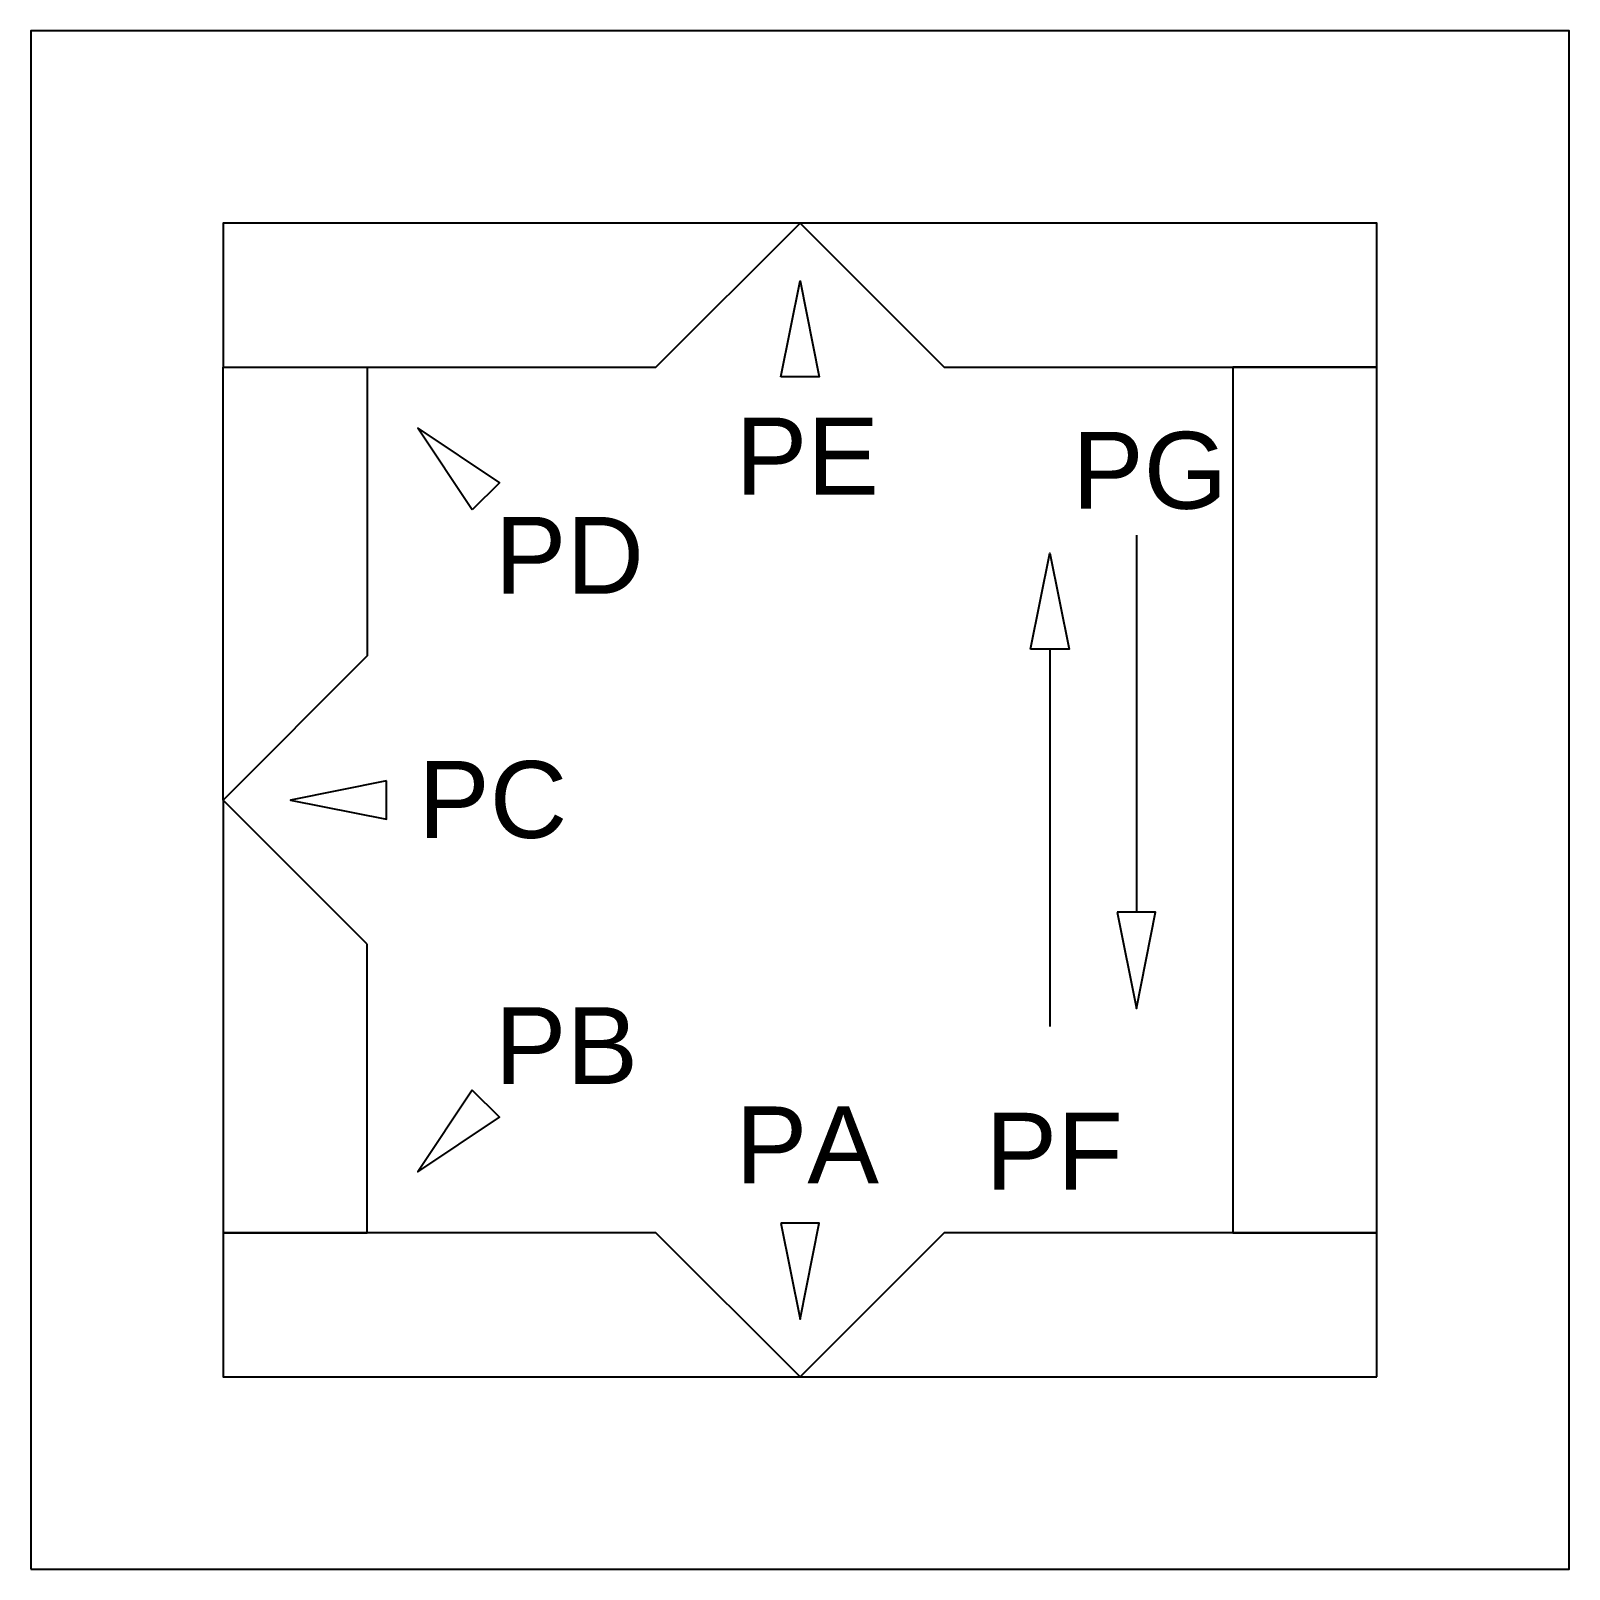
# Model space of a CAD drawing. Header units: millimetres. Extents: x 0 to 800, y 0 to 800.
import ezdxf

# ---------------------------------------------------------------- set-up
doc = ezdxf.new("R2010")
doc.units = ezdxf.units.MM
doc.styles.get("Standard").update_dxf_attribs({"font": 'arial.ttf'})

msp = doc.modelspace()

# ---------------------------------------------------------------- linework, layer by layer
for p, q in [((574.91, 537.72), (574.91, 341.59)), ((529.94, 478.4), (529.94, 282.27))]:
    msp.add_line(p, q)
for points in [[(0, 0), (800, 0), (800, 800), (0, 800)], [(325, 625), (400, 700), (100, 700), (100, 625)], [(625, 625), (700, 625), (700, 700), (400, 700), (475, 625)], [(390, 620), (400, 670), (410, 620)], [(175, 475), (100, 400), (100, 625), (175, 625)], [(625, 625), (625, 175), (700, 175), (700, 625)], [(229.53, 550.87), (201.25, 593.29), (243.67, 565.01)], [(519.94, 478.4), (529.94, 528.4), (539.94, 478.4)], [(185, 410), (135, 400), (185, 390)], [(175, 325), (100, 400), (100, 175), (175, 175)], [(564.91, 341.59), (574.91, 291.59), (584.91, 341.59)], [(229.53, 249.13), (201.25, 206.71), (243.67, 234.99)], [(390, 180), (400, 130), (410, 180)], [(175, 175), (100, 175), (100, 100), (400, 100), (325, 175)], [(700, 100), (700, 175), (475, 175), (400, 100)]]:
    msp.add_lwpolyline(points, close=True)

# ---------------------------------------------------------------- texts
for s, p in [('PE', (366.54, 558.85)), ('PG', (541.45, 551.44)), ('PD', (241.25, 507.24)), ('PC', (201.38, 380.27)), ('PB', (241.25, 252.27)), ('PA', (366.54, 200.63)), ('PF', (496.47, 197.36))]:
    msp.add_text(s, height=40).set_placement(p)

doc.saveas('drawing.dxf')
